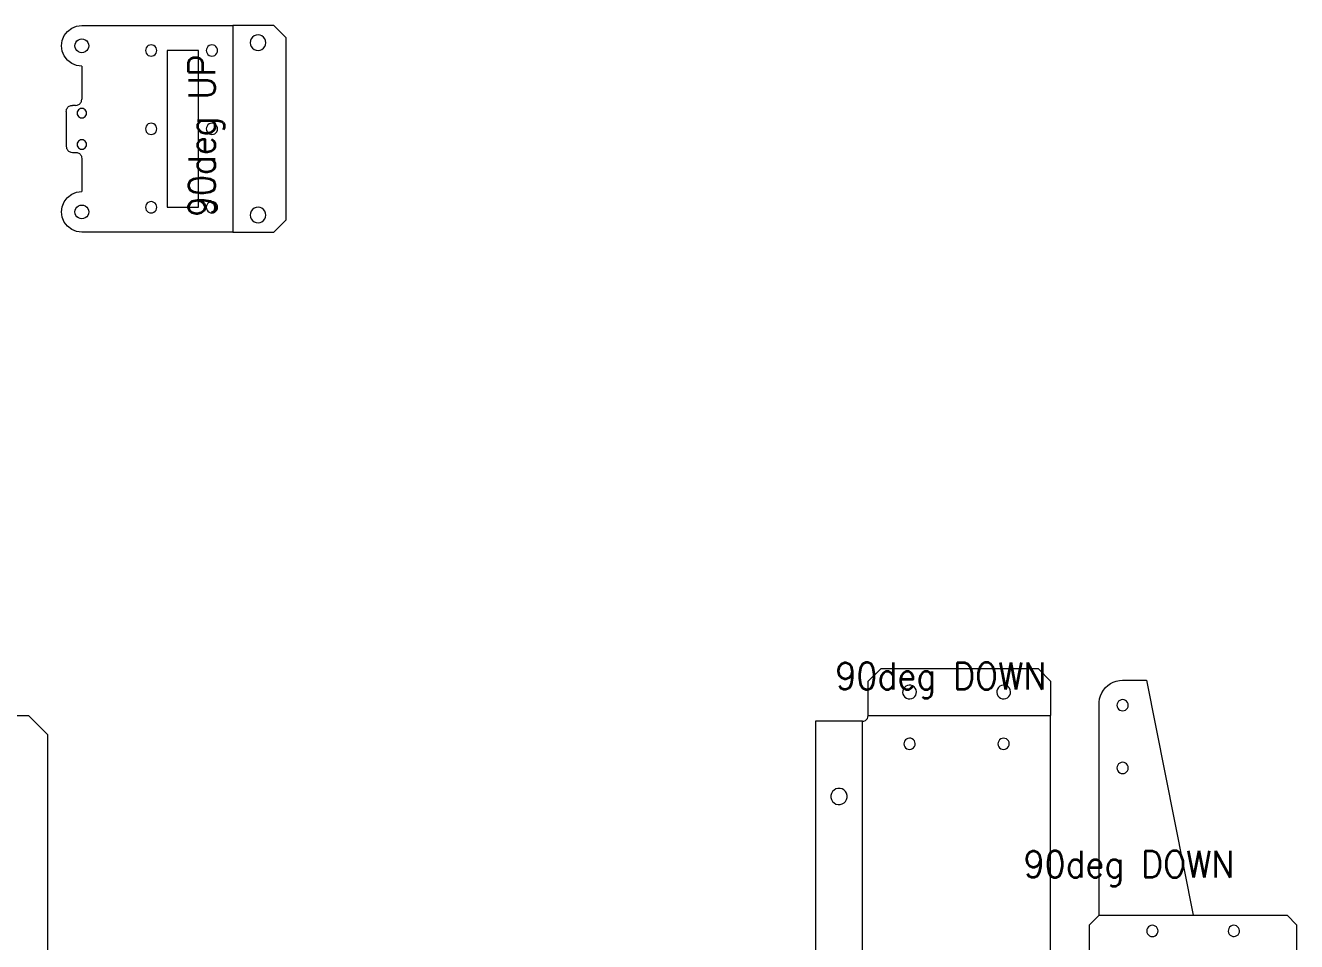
# Model space of a CAD drawing. Extents: x -379 to 887, y -729 to 302.
# Drawn here: x 358 to 763.4, y 2.9 to 295.2 of the extents above; entities that cross this region are included whole.
import ezdxf

# ---------------------------------------------------------------- set-up
doc = ezdxf.new("R2010")
doc.units = 0
doc.layers.get('0').update_dxf_attribs({"linetype": 'CONTINUOUS', "lineweight": 25, "true_color": 0xffffff})
doc.layers.add('Layer0', color=7, linetype='BYLAYER', lineweight=5)
doc.styles.add('textstyle0', font='')
doc.styles.add('textstyle13', font='')
doc.styles.add('textstyle14', font='')
doc.styles.get('textstyle0').set_extended_font_data('Standard')
doc.styles.get('textstyle13').set_extended_font_data('Standard')
doc.styles.get('textstyle14').set_extended_font_data('Standard')

msp = doc.modelspace()

# ---------------------------------------------------------------- linework, layer by layer
at = {"layer": 'Layer0'}
for p, q in [((370.37, 291.92), (371.4, 293.27)), ((371.4, 293.27), (372.75, 294.3)), ((372.75, 294.3), (374.32, 294.95)), ((374.32, 294.95), (376, 295.17)), ((376, 295.17), (376.2, 295.15)), ((376.2, 295.17), (424.2, 295.17)), ((376.2, 295.15), (376.2, 295.17)), ((437.2, 295.17), (424.2, 295.17)), ((431.55, 292.09), (430.95, 291.84)), ((432.2, 292.17), (431.55, 292.09)), ((432.85, 292.09), (432.2, 292.17)), ((433.45, 291.84), (432.85, 292.09)), ((437.2, 295.17), (441.2, 291.17)), ((369.5, 288.67), (369.72, 290.35)), ((369.72, 286.99), (369.5, 288.67)), ((369.72, 290.35), (370.37, 291.92)), ((373.8, 288.67), (373.87, 289.24)), ((373.87, 288.1), (373.8, 288.67)), ((373.87, 289.24), (374.09, 289.77)), ((374.09, 287.57), (373.87, 288.1)), ((374.09, 289.77), (374.44, 290.23)), ((374.44, 290.23), (374.9, 290.58)), ((374.9, 290.58), (375.43, 290.8)), ((375.43, 290.8), (376, 290.87)), ((376, 290.87), (376.57, 290.8)), ((376.57, 290.8), (377.1, 290.58)), ((377.1, 290.58), (377.55, 290.23)), ((377.55, 290.23), (377.9, 289.77)), ((377.9, 289.77), (378.12, 289.24)), ((378.12, 288.1), (377.9, 287.57)), ((378.12, 289.24), (378.2, 288.67)), ((378.2, 288.67), (378.12, 288.1)), ((396.54, 288.07), (396.36, 287.64)), ((396.83, 288.45), (396.54, 288.07)), ((397.2, 288.73), (396.83, 288.45)), ((397.63, 288.91), (397.2, 288.73)), ((398.1, 288.97), (397.63, 288.91)), ((398.57, 288.91), (398.1, 288.97)), ((399, 288.73), (398.57, 288.91)), ((399.37, 288.45), (399, 288.73)), ((399.66, 288.07), (399.37, 288.45)), ((399.84, 287.64), (399.66, 288.07)), ((415.94, 288.07), (415.76, 287.64)), ((416.23, 288.44), (415.94, 288.07)), ((416.6, 288.73), (416.23, 288.44)), ((417.03, 288.91), (416.6, 288.73)), ((417.5, 288.97), (417.03, 288.91)), ((417.97, 288.91), (417.5, 288.97)), ((418.4, 288.73), (417.97, 288.91)), ((418.77, 288.44), (418.4, 288.73)), ((419.06, 288.07), (418.77, 288.44)), ((419.24, 287.64), (419.06, 288.07)), ((429.79, 290.32), (429.7, 289.67)), ((429.7, 289.67), (429.79, 289.02)), ((430.03, 290.92), (429.79, 290.32)), ((429.79, 289.02), (430.03, 288.42)), ((430.43, 291.44), (430.03, 290.92)), ((430.03, 288.42), (430.43, 287.9)), ((430.95, 291.84), (430.43, 291.44)), ((430.43, 287.9), (430.95, 287.51)), ((433.97, 291.44), (433.45, 291.84)), ((433.45, 287.51), (433.97, 287.9)), ((434.37, 290.92), (433.97, 291.44)), ((433.97, 287.9), (434.37, 288.42)), ((434.61, 290.32), (434.37, 290.92)), ((434.37, 288.42), (434.61, 289.02)), ((434.7, 289.67), (434.61, 290.32)), ((434.61, 289.02), (434.7, 289.67)), ((441.2, 233.17), (441.2, 291.17)), ((370.37, 285.42), (369.72, 286.99)), ((371.4, 284.08), (370.37, 285.42)), ((371.48, 284.02), (371.4, 284.08)), ((372.75, 283.04), (371.48, 284.02)), ((374.44, 287.12), (374.09, 287.57)), ((374.9, 286.77), (374.44, 287.12)), ((375.43, 286.55), (374.9, 286.77)), ((376, 286.47), (375.43, 286.55)), ((376.57, 286.55), (376, 286.47)), ((377.1, 286.77), (376.57, 286.55)), ((377.55, 287.12), (377.1, 286.77)), ((377.9, 287.57), (377.55, 287.12)), ((396.36, 287.64), (396.3, 287.17)), ((396.3, 287.17), (396.36, 286.71)), ((396.36, 286.71), (396.54, 286.27)), ((396.54, 286.27), (396.83, 285.9)), ((396.83, 285.9), (397.2, 285.61)), ((397.2, 285.61), (397.63, 285.43)), ((397.63, 285.43), (398.1, 285.37)), ((398.1, 285.37), (398.57, 285.43)), ((398.57, 285.43), (399, 285.61)), ((399, 285.61), (399.37, 285.9)), ((399.37, 285.9), (399.66, 286.27)), ((399.66, 286.27), (399.84, 286.71)), ((399.9, 287.17), (399.84, 287.64)), ((399.84, 286.71), (399.9, 287.17)), ((413.2, 287.17), (403.2, 287.17)), ((403.2, 287.17), (403.2, 237.17)), ((413.2, 237.17), (413.2, 287.17)), ((415.76, 287.64), (415.7, 287.17)), ((415.7, 287.17), (415.76, 286.71)), ((415.76, 286.71), (415.94, 286.27)), ((415.94, 286.27), (416.23, 285.9)), ((416.23, 285.9), (416.6, 285.61)), ((416.6, 285.61), (417.03, 285.43)), ((417.03, 285.43), (417.5, 285.37)), ((417.5, 285.37), (417.97, 285.43)), ((417.97, 285.43), (418.4, 285.61)), ((418.4, 285.61), (418.77, 285.9)), ((418.77, 285.9), (419.06, 286.27)), ((419.06, 286.27), (419.24, 286.71)), ((419.3, 287.17), (419.24, 287.64)), ((419.24, 286.71), (419.3, 287.17)), ((430.95, 287.51), (431.55, 287.26)), ((431.55, 287.26), (432.2, 287.17)), ((432.2, 287.17), (432.85, 287.26)), ((432.85, 287.26), (433.45, 287.51)), ((374.32, 282.39), (372.75, 283.04)), ((376, 282.17), (374.32, 282.39)), ((376, 282.17), (376, 271.67)), ((375.93, 271.15), (376, 271.67)), ((371, 267.67), (371.07, 268.19)), ((371, 267.67), (371, 256.67)), ((371.07, 268.19), (371.15, 268.44)), ((371.15, 268.44), (371.27, 268.67)), ((371.27, 268.67), (371.41, 268.89)), ((371.41, 268.89), (371.58, 269.09)), ((371.58, 269.09), (371.78, 269.26)), ((371.78, 269.26), (372, 269.4)), ((372, 269.4), (372.23, 269.52)), ((372.23, 269.52), (372.48, 269.6)), ((372.48, 269.6), (373, 269.67)), ((374, 269.67), (373, 269.67)), ((374, 269.67), (374.52, 269.74)), ((374.52, 269.74), (374.76, 269.82)), ((374.7, 267.92), (374.55, 267.56)), ((374.94, 268.23), (374.7, 267.92)), ((374.76, 269.82), (375, 269.94)), ((375.25, 268.47), (374.94, 268.23)), ((375, 269.94), (375.22, 270.09)), ((375.22, 270.09), (375.41, 270.26)), ((375.61, 268.62), (375.25, 268.47)), ((375.41, 270.26), (375.58, 270.45)), ((375.58, 270.45), (375.73, 270.67)), ((376, 268.67), (375.61, 268.62)), ((375.73, 270.67), (375.85, 270.91)), ((375.85, 270.91), (375.93, 271.15)), ((376.39, 268.62), (376, 268.67)), ((376.75, 268.47), (376.39, 268.62)), ((377.06, 268.23), (376.75, 268.47)), ((377.3, 267.92), (377.06, 268.23)), ((377.45, 267.56), (377.3, 267.92)), ((374.55, 267.56), (374.5, 267.17)), ((374.5, 267.17), (374.55, 266.78)), ((374.55, 266.78), (374.7, 266.42)), ((374.7, 266.42), (374.94, 266.11)), ((374.94, 266.11), (375.25, 265.87)), ((375.25, 265.87), (375.61, 265.72)), ((375.61, 265.72), (376, 265.67)), ((376, 265.67), (376.39, 265.72)), ((376.39, 265.72), (376.75, 265.87)), ((376.75, 265.87), (377.06, 266.11)), ((377.06, 266.11), (377.3, 266.42)), ((377.3, 266.42), (377.45, 266.78)), ((377.5, 267.17), (377.45, 267.56)), ((377.45, 266.78), (377.5, 267.17)), ((397.2, 263.73), (396.83, 263.45)), ((397.63, 263.91), (397.2, 263.73)), ((398.1, 263.97), (397.63, 263.91)), ((398.57, 263.91), (398.1, 263.97)), ((399, 263.73), (398.57, 263.91)), ((399.37, 263.45), (399, 263.73)), ((416.6, 263.73), (416.23, 263.45)), ((417.03, 263.91), (416.6, 263.73)), ((417.5, 263.97), (417.03, 263.91)), ((417.97, 263.91), (417.5, 263.97)), ((418.4, 263.73), (417.97, 263.91)), ((418.77, 263.45), (418.4, 263.73)), ((396.36, 262.64), (396.3, 262.17)), ((396.3, 262.17), (396.36, 261.71)), ((396.54, 263.07), (396.36, 262.64)), ((396.36, 261.71), (396.54, 261.27)), ((396.83, 263.45), (396.54, 263.07)), ((396.54, 261.27), (396.83, 260.9)), ((396.83, 260.9), (397.2, 260.61)), ((397.2, 260.61), (397.63, 260.43)), ((397.63, 260.43), (398.1, 260.37)), ((398.1, 260.37), (398.57, 260.43)), ((398.57, 260.43), (399, 260.61)), ((399, 260.61), (399.37, 260.9)), ((399.66, 263.07), (399.37, 263.45)), ((399.37, 260.9), (399.66, 261.27)), ((399.84, 262.64), (399.66, 263.07)), ((399.66, 261.27), (399.84, 261.71)), ((399.9, 262.17), (399.84, 262.64)), ((399.84, 261.71), (399.9, 262.17)), ((415.76, 262.64), (415.7, 262.17)), ((415.7, 262.17), (415.76, 261.71)), ((415.94, 263.07), (415.76, 262.64)), ((415.76, 261.71), (415.94, 261.27)), ((416.23, 263.45), (415.94, 263.07)), ((415.94, 261.27), (416.23, 260.9)), ((416.23, 260.9), (416.6, 260.61)), ((416.6, 260.61), (417.03, 260.43)), ((417.03, 260.43), (417.5, 260.37)), ((417.5, 260.37), (417.97, 260.43)), ((417.97, 260.43), (418.4, 260.61)), ((418.4, 260.61), (418.77, 260.9)), ((419.06, 263.07), (418.77, 263.45)), ((418.77, 260.9), (419.06, 261.27)), ((419.24, 262.64), (419.06, 263.07)), ((419.06, 261.27), (419.24, 261.71)), ((419.3, 262.17), (419.24, 262.64)), ((419.24, 261.71), (419.3, 262.17)), ((371, 256.67), (371.07, 256.15)), ((371.07, 256.15), (371.15, 255.91)), ((371.15, 255.91), (371.27, 255.67)), ((371.27, 255.67), (371.41, 255.45)), ((371.41, 255.45), (371.58, 255.26)), ((374.55, 257.56), (374.5, 257.17)), ((374.5, 257.17), (374.55, 256.78)), ((374.7, 257.92), (374.55, 257.56)), ((374.55, 256.78), (374.7, 256.42)), ((374.94, 258.23), (374.7, 257.92)), ((374.7, 256.42), (374.94, 256.11)), ((375.25, 258.47), (374.94, 258.23)), ((374.94, 256.11), (375.25, 255.87)), ((375.61, 258.62), (375.25, 258.47)), ((375.25, 255.87), (375.61, 255.72)), ((376, 258.67), (375.61, 258.62)), ((375.61, 255.72), (376, 255.67)), ((376.39, 258.62), (376, 258.67)), ((376, 255.67), (376.39, 255.72)), ((376.75, 258.47), (376.39, 258.62)), ((376.39, 255.72), (376.75, 255.87)), ((377.06, 258.23), (376.75, 258.47)), ((376.75, 255.87), (377.06, 256.11)), ((377.3, 257.92), (377.06, 258.23)), ((377.06, 256.11), (377.3, 256.42)), ((377.45, 257.56), (377.3, 257.92)), ((377.3, 256.42), (377.45, 256.78)), ((377.5, 257.17), (377.45, 257.56)), ((377.45, 256.78), (377.5, 257.17)), ((371.58, 255.26), (371.78, 255.09)), ((371.78, 255.09), (372, 254.94)), ((372, 254.94), (372.23, 254.82)), ((372.23, 254.82), (372.48, 254.74)), ((372.48, 254.74), (373, 254.67)), ((373, 254.67), (374, 254.67)), ((374, 254.67), (374.52, 254.6)), ((374.52, 254.6), (374.76, 254.52)), ((374.76, 254.52), (375, 254.4)), ((375, 254.4), (375.22, 254.26)), ((375.22, 254.26), (375.41, 254.09)), ((375.41, 254.09), (375.58, 253.89)), ((375.58, 253.89), (375.73, 253.67)), ((375.73, 253.67), (375.85, 253.44)), ((375.85, 253.44), (375.93, 253.19)), ((375.93, 253.19), (376, 252.67)), ((376, 252.67), (376, 242.17)), ((370.37, 238.92), (371.29, 240.12)), ((371.29, 240.12), (371.4, 240.27)), ((371.4, 240.27), (372.75, 241.3)), ((372.75, 241.3), (374.32, 241.95)), ((374.32, 241.95), (376, 242.17)), ((369.5, 235.67), (369.72, 237.35)), ((369.72, 233.99), (369.5, 235.67)), ((369.72, 237.35), (370.37, 238.92)), ((373.8, 235.67), (373.87, 236.24)), ((373.87, 235.1), (373.8, 235.67)), ((373.87, 236.24), (374.09, 236.77)), ((374.09, 236.77), (374.44, 237.23)), ((374.44, 237.23), (374.9, 237.58)), ((374.9, 237.58), (375.43, 237.8)), ((375.43, 237.8), (376, 237.87)), ((376, 237.87), (376.57, 237.8)), ((376.57, 237.8), (377.1, 237.58)), ((377.1, 237.58), (377.55, 237.23)), ((377.55, 237.23), (377.9, 236.77)), ((377.9, 236.77), (378.12, 236.24)), ((378.12, 236.24), (378.2, 235.67)), ((378.2, 235.67), (378.12, 235.1)), ((396.36, 237.64), (396.3, 237.17)), ((396.3, 237.17), (396.36, 236.71)), ((396.54, 238.07), (396.36, 237.64)), ((396.36, 236.71), (396.54, 236.27)), ((396.83, 238.45), (396.54, 238.07)), ((396.54, 236.27), (396.83, 235.9)), ((397.2, 238.73), (396.83, 238.45)), ((396.83, 235.9), (397.2, 235.61)), ((397.63, 238.91), (397.2, 238.73)), ((397.2, 235.61), (397.63, 235.43)), ((398.1, 238.97), (397.63, 238.91)), ((397.63, 235.43), (398.1, 235.37)), ((398.57, 238.91), (398.1, 238.97)), ((398.1, 235.37), (398.57, 235.43)), ((399, 238.73), (398.57, 238.91)), ((398.57, 235.43), (399, 235.61)), ((399.37, 238.45), (399, 238.73)), ((399, 235.61), (399.37, 235.9)), ((399.66, 238.07), (399.37, 238.45)), ((399.37, 235.9), (399.66, 236.27)), ((399.84, 237.64), (399.66, 238.07)), ((399.66, 236.27), (399.84, 236.71)), ((399.9, 237.17), (399.84, 237.64)), ((399.84, 236.71), (399.9, 237.17)), ((403.2, 237.17), (413.2, 237.17)), ((415.76, 237.64), (415.7, 237.17)), ((415.7, 237.17), (415.76, 236.71)), ((415.94, 238.07), (415.76, 237.64)), ((415.76, 236.71), (415.94, 236.27)), ((416.23, 238.45), (415.94, 238.07)), ((415.94, 236.27), (416.23, 235.9)), ((416.6, 238.73), (416.23, 238.45)), ((416.23, 235.9), (416.6, 235.61)), ((417.03, 238.91), (416.6, 238.73)), ((416.6, 235.61), (417.03, 235.43)), ((417.5, 238.97), (417.03, 238.91)), ((417.03, 235.43), (417.5, 235.37)), ((417.97, 238.91), (417.5, 238.97)), ((417.5, 235.37), (417.97, 235.43)), ((418.4, 238.73), (417.97, 238.91)), ((417.97, 235.43), (418.4, 235.61)), ((418.77, 238.45), (418.4, 238.73)), ((418.4, 235.61), (418.77, 235.9)), ((419.06, 238.07), (418.77, 238.45)), ((418.77, 235.9), (419.06, 236.27)), ((419.24, 237.64), (419.06, 238.07)), ((419.06, 236.27), (419.24, 236.71)), ((419.3, 237.17), (419.24, 237.64)), ((419.24, 236.71), (419.3, 237.17)), ((429.79, 235.32), (429.7, 234.67)), ((430.03, 235.92), (429.79, 235.32)), ((430.43, 236.44), (430.03, 235.92)), ((430.95, 236.84), (430.43, 236.44)), ((431.55, 237.09), (430.95, 236.84)), ((432.2, 237.17), (431.55, 237.09)), ((432.85, 237.09), (432.2, 237.17)), ((433.45, 236.84), (432.85, 237.09)), ((433.97, 236.44), (433.45, 236.84)), ((434.37, 235.92), (433.97, 236.44)), ((434.61, 235.32), (434.37, 235.92)), ((434.7, 234.67), (434.61, 235.32)), ((370.37, 232.42), (369.72, 233.99)), ((371.4, 231.08), (370.37, 232.42)), ((374.09, 234.57), (373.87, 235.1)), ((374.44, 234.12), (374.09, 234.57)), ((374.9, 233.77), (374.44, 234.12)), ((375.43, 233.55), (374.9, 233.77)), ((376, 233.47), (375.43, 233.55)), ((376.57, 233.55), (376, 233.47)), ((377.1, 233.77), (376.57, 233.55)), ((377.55, 234.12), (377.1, 233.77)), ((377.9, 234.57), (377.55, 234.12)), ((378.12, 235.1), (377.9, 234.57)), ((429.7, 234.67), (429.79, 234.03)), ((429.79, 234.03), (430.03, 233.42)), ((430.03, 233.42), (430.43, 232.9)), ((430.43, 232.9), (430.95, 232.51)), ((430.95, 232.51), (431.55, 232.26)), ((431.55, 232.26), (432.2, 232.17)), ((432.2, 232.17), (432.85, 232.26)), ((432.85, 232.26), (433.45, 232.51)), ((433.45, 232.51), (433.97, 232.9)), ((433.97, 232.9), (434.37, 233.42)), ((434.37, 233.42), (434.61, 234.03)), ((434.61, 234.03), (434.7, 234.67)), ((437.2, 229.17), (441.2, 233.17)), ((372.75, 230.04), (371.4, 231.08)), ((374.32, 229.39), (372.75, 230.04)), ((376, 229.17), (374.32, 229.39)), ((376.2, 229.2), (376, 229.17)), ((376.2, 229.17), (376.2, 229.2)), ((424.2, 229.17), (376.2, 229.17)), ((424.2, 229.17), (437.2, 229.17)), ((631, 90), (626.8, 86)), ((631, 90), (681, 90)), ((681, 90), (685, 86)), ((626.8, 75), (626.8, 86)), ((685, 86), (685, 75)), ((703.22, 84.63), (704.05, 85.22)), ((704.05, 85.22), (704.96, 85.69)), ((704.96, 85.69), (705.93, 86.03)), ((705.93, 86.03), (706.93, 86.24)), ((706.93, 86.24), (707.95, 86.3)), ((707.95, 86.3), (715.55, 86.3)), ((715.55, 86.3), (730.45, 11.3)), ((637.84, 82.94), (637.8, 82.37)), ((637.8, 82.37), (637.91, 81.8)), ((638.03, 83.48), (637.84, 82.94)), ((637.91, 81.8), (638.16, 81.29)), ((638.35, 83.96), (638.03, 83.48)), ((638.16, 81.29), (638.54, 80.85)), ((638.79, 84.34), (638.35, 83.96)), ((639.3, 84.59), (638.79, 84.34)), ((639.87, 84.7), (639.3, 84.59)), ((640.44, 84.66), (639.87, 84.7)), ((640.98, 84.47), (640.44, 84.66)), ((641.46, 84.15), (640.98, 84.47)), ((641.84, 83.71), (641.46, 84.15)), ((641.65, 81.04), (641.97, 81.52)), ((642.09, 83.2), (641.84, 83.71)), ((641.97, 81.52), (642.16, 82.06)), ((642.2, 82.63), (642.09, 83.2)), ((642.16, 82.06), (642.2, 82.63)), ((667.84, 82.94), (667.8, 82.37)), ((667.8, 82.37), (667.91, 81.8)), ((668.03, 83.48), (667.84, 82.94)), ((667.91, 81.8), (668.16, 81.29)), ((668.35, 83.96), (668.03, 83.48)), ((668.16, 81.29), (668.54, 80.85)), ((668.79, 84.34), (668.35, 83.96)), ((669.3, 84.59), (668.79, 84.34)), ((669.87, 84.7), (669.3, 84.59)), ((670.44, 84.66), (669.87, 84.7)), ((670.98, 84.47), (670.44, 84.66)), ((671.46, 84.15), (670.98, 84.47)), ((671.84, 83.71), (671.46, 84.15)), ((671.65, 81.04), (671.97, 81.52)), ((672.09, 83.2), (671.84, 83.71)), ((671.97, 81.52), (672.16, 82.06)), ((672.2, 82.63), (672.09, 83.2)), ((672.16, 82.06), (672.2, 82.63)), ((700.6, 80.34), (700.88, 81.33)), ((700.88, 81.33), (701.29, 82.26)), ((701.29, 82.26), (701.82, 83.14)), ((701.82, 83.14), (702.47, 83.93)), ((702.47, 83.93), (703.22, 84.63)), ((638.54, 80.85), (639.02, 80.53)), ((639.02, 80.53), (639.56, 80.34)), ((639.56, 80.34), (640.13, 80.3)), ((640.13, 80.3), (640.7, 80.41)), ((640.7, 80.41), (641.21, 80.66)), ((641.21, 80.66), (641.65, 81.04)), ((668.54, 80.85), (669.02, 80.53)), ((669.02, 80.53), (669.56, 80.34)), ((669.56, 80.34), (670.13, 80.3)), ((670.13, 80.3), (670.7, 80.41)), ((670.7, 80.41), (671.21, 80.66)), ((671.21, 80.66), (671.65, 81.04)), ((700.45, 79.33), (700.6, 80.34)), ((700.45, 78.3), (700.45, 79.33)), ((700.45, 11.3), (700.45, 78.3)), ((706.21, 78.77), (706.15, 78.3)), ((706.15, 78.3), (706.21, 77.84)), ((706.39, 79.2), (706.21, 78.77)), ((706.21, 77.84), (706.39, 77.4)), ((706.68, 79.58), (706.39, 79.2)), ((706.39, 77.4), (706.68, 77.03)), ((707.05, 79.86), (706.68, 79.58)), ((707.48, 80.04), (707.05, 79.86)), ((707.95, 80.1), (707.48, 80.04)), ((708.42, 80.04), (707.95, 80.1)), ((708.85, 79.86), (708.42, 80.04)), ((709.22, 79.58), (708.85, 79.86)), ((709.51, 79.2), (709.22, 79.58)), ((709.22, 77.03), (709.51, 77.4)), ((709.69, 78.77), (709.51, 79.2)), ((709.51, 77.4), (709.69, 77.84)), ((709.75, 78.3), (709.69, 78.77)), ((709.69, 77.84), (709.75, 78.3)), ((336.8, 75), (359, 75)), ((359, 75), (365, 69)), ((610, 73.2), (610.13, -192.04)), ((625, 73.2), (610, 73.2)), ((625, 73.2), (625.47, 73.26)), ((625, 69), (625, 73.2)), ((625.47, 73.26), (625.9, 73.44)), ((625.9, 73.44), (626.27, 73.73)), ((626.27, 73.73), (626.56, 74.1)), ((626.56, 74.1), (626.74, 74.53)), ((626.74, 74.53), (626.8, 75)), ((685, -265), (685, 75)), ((706.68, 77.03), (707.05, 76.75)), ((707.05, 76.75), (707.48, 76.57)), ((707.48, 76.57), (707.95, 76.5)), ((707.95, 76.5), (708.42, 76.57)), ((708.42, 76.57), (708.85, 76.75)), ((708.85, 76.75), (709.22, 77.03)), ((365, 69), (365, -190)), ((638.25, 66.42), (638.2, 65.95)), ((638.2, 65.95), (638.27, 65.49)), ((638.42, 66.86), (638.25, 66.42)), ((638.27, 65.49), (638.47, 65.06)), ((638.69, 67.24), (638.42, 66.86)), ((638.47, 65.06), (638.76, 64.69)), ((639.06, 67.53), (638.69, 67.24)), ((639.49, 67.73), (639.06, 67.53)), ((639.95, 67.8), (639.49, 67.73)), ((640.42, 67.75), (639.95, 67.8)), ((640.86, 67.58), (640.42, 67.75)), ((641.24, 67.31), (640.86, 67.58)), ((641.53, 66.94), (641.24, 67.31)), ((641.31, 64.76), (641.58, 65.14)), ((641.73, 66.51), (641.53, 66.94)), ((641.58, 65.14), (641.75, 65.58)), ((641.8, 66.05), (641.73, 66.51)), ((641.75, 65.58), (641.8, 66.05)), ((668.26, 66.44), (668.2, 65.98)), ((668.2, 65.98), (668.27, 65.51)), ((668.43, 66.88), (668.26, 66.44)), ((668.27, 65.51), (668.45, 65.08)), ((668.71, 67.26), (668.43, 66.88)), ((668.45, 65.08), (668.74, 64.71)), ((669.08, 67.55), (668.71, 67.26)), ((669.51, 67.73), (669.08, 67.55)), ((669.98, 67.8), (669.51, 67.73)), ((670.44, 67.74), (669.98, 67.8)), ((670.88, 67.57), (670.44, 67.74)), ((671.26, 67.29), (670.88, 67.57)), ((671.55, 66.92), (671.26, 67.29)), ((671.29, 64.74), (671.57, 65.12)), ((671.73, 66.49), (671.55, 66.92)), ((671.57, 65.12), (671.74, 65.56)), ((671.8, 66.02), (671.73, 66.49)), ((671.74, 65.56), (671.8, 66.02)), ((638.76, 64.69), (639.14, 64.42)), ((639.14, 64.42), (639.58, 64.25)), ((639.58, 64.25), (640.05, 64.2)), ((640.05, 64.2), (640.51, 64.27)), ((640.51, 64.27), (640.94, 64.47)), ((640.94, 64.47), (641.31, 64.76)), ((668.74, 64.71), (669.12, 64.43)), ((669.12, 64.43), (669.56, 64.26)), ((669.56, 64.26), (670.02, 64.2)), ((670.02, 64.2), (670.49, 64.27)), ((670.49, 64.27), (670.92, 64.45)), ((670.92, 64.45), (671.29, 64.74)), ((706.21, 58.77), (706.15, 58.3)), ((706.15, 58.3), (706.21, 57.84)), ((706.39, 59.2), (706.21, 58.77)), ((706.21, 57.84), (706.39, 57.4)), ((706.68, 59.58), (706.39, 59.2)), ((706.39, 57.4), (706.68, 57.03)), ((707.05, 59.86), (706.68, 59.58)), ((706.68, 57.03), (707.05, 56.75)), ((707.48, 60.04), (707.05, 59.86)), ((707.95, 60.1), (707.48, 60.04)), ((708.42, 60.04), (707.95, 60.1)), ((708.85, 59.86), (708.42, 60.04)), ((709.22, 59.58), (708.85, 59.86)), ((708.85, 56.75), (709.22, 57.03)), ((709.51, 59.2), (709.22, 59.58)), ((709.22, 57.03), (709.51, 57.4)), ((709.69, 58.77), (709.51, 59.2)), ((709.51, 57.4), (709.69, 57.84)), ((709.75, 58.3), (709.69, 58.77)), ((709.69, 57.84), (709.75, 58.3)), ((707.05, 56.75), (707.48, 56.57)), ((707.48, 56.57), (707.95, 56.5)), ((707.95, 56.5), (708.42, 56.57)), ((708.42, 56.57), (708.85, 56.75)), ((615.11, 50.18), (614.94, 49.53)), ((614.94, 49.53), (614.94, 48.85)), ((614.94, 48.85), (615.12, 48.19)), ((615.45, 50.77), (615.11, 50.18)), ((615.93, 51.26), (615.45, 50.77)), ((616.51, 51.6), (615.93, 51.26)), ((617.17, 51.78), (616.51, 51.6)), ((617.85, 51.78), (617.17, 51.78)), ((618.5, 51.61), (617.85, 51.78)), ((619.09, 51.27), (618.5, 51.61)), ((619.57, 50.79), (619.09, 51.27)), ((619.92, 50.21), (619.57, 50.79)), ((620.1, 49.55), (619.92, 50.21)), ((619.93, 48.22), (620.1, 48.87)), ((620.1, 48.87), (620.1, 49.55)), ((615.12, 48.19), (615.46, 47.61)), ((615.46, 47.61), (615.95, 47.13)), ((615.95, 47.13), (616.54, 46.79)), ((616.54, 46.79), (617.19, 46.62)), ((617.19, 46.62), (617.87, 46.62)), ((617.87, 46.62), (618.53, 46.8)), ((618.53, 46.8), (619.11, 47.14)), ((619.11, 47.14), (619.59, 47.63)), ((619.59, 47.63), (619.93, 48.22)), ((697.45, 8.3), (700.45, 11.3)), ((697.45, -58.64), (697.45, 8.3)), ((730.45, 11.3), (760.45, 11.3)), ((763.45, 8.3), (760.45, 11.3)), ((763.45, 8.3), (763.45, -175.7)), ((715.71, 6.77), (715.65, 6.3)), ((715.65, 6.3), (715.71, 5.84)), ((715.89, 7.2), (715.71, 6.77)), ((715.71, 5.84), (715.89, 5.4)), ((716.18, 7.58), (715.89, 7.2)), ((715.89, 5.4), (716.18, 5.03)), ((716.55, 7.86), (716.18, 7.58)), ((716.18, 5.03), (716.55, 4.75)), ((716.98, 8.04), (716.55, 7.86)), ((716.55, 4.75), (716.98, 4.57)), ((717.45, 8.1), (716.98, 8.04)), ((716.98, 4.57), (717.45, 4.5)), ((717.92, 8.04), (717.45, 8.1)), ((717.45, 4.5), (717.92, 4.57)), ((718.35, 7.86), (717.92, 8.04)), ((717.92, 4.57), (718.35, 4.75)), ((718.72, 7.58), (718.35, 7.86)), ((718.35, 4.75), (718.72, 5.03)), ((719.01, 7.2), (718.72, 7.58)), ((718.72, 5.03), (719.01, 5.4)), ((719.19, 6.77), (719.01, 7.2)), ((719.01, 5.4), (719.19, 5.84)), ((719.25, 6.3), (719.19, 6.77)), ((719.19, 5.84), (719.25, 6.3)), ((741.69, 6.67), (741.65, 6.2)), ((741.65, 6.2), (741.74, 5.74)), ((741.84, 7.11), (741.69, 6.67)), ((741.74, 5.74), (741.95, 5.31)), ((742.1, 7.5), (741.84, 7.11)), ((741.95, 5.31), (742.26, 4.96)), ((742.46, 7.81), (742.1, 7.5)), ((742.26, 4.96), (742.64, 4.7)), ((742.88, 8.01), (742.46, 7.81)), ((742.64, 4.7), (743.09, 4.54)), ((743.34, 8.1), (742.88, 8.01)), ((743.09, 4.54), (743.56, 4.51)), ((743.81, 8.07), (743.34, 8.1)), ((743.56, 4.51), (744.02, 4.6)), ((744.26, 7.91), (743.81, 8.07)), ((744.02, 4.6), (744.44, 4.8)), ((744.64, 7.65), (744.26, 7.91)), ((744.44, 4.8), (744.8, 5.11)), ((744.95, 7.3), (744.64, 7.65)), ((744.8, 5.11), (745.06, 5.5)), ((745.16, 6.87), (744.95, 7.3)), ((745.06, 5.5), (745.21, 5.94)), ((745.25, 6.41), (745.16, 6.87)), ((745.21, 5.94), (745.25, 6.41))]:
    msp.add_line(p, q, dxfattribs=at)
at = {"layer": 'Layer0', "color": 2, "true_color": 0xffff00}
for p, q in [((424.2, 295.17), (424.2, 229.17)), ((626.8, 75), (685, 75)), ((625, -190), (625, 69)), ((700.45, 11.3), (730.45, 11.3))]:
    msp.add_line(p, q, dxfattribs=at)

# ---------------------------------------------------------------- texts
at = {"insert": (410, 260), "char_height": 20, "attachment_point": 2, "rotation": 90, "style": 'textstyle0'}
msp.add_mtext('\\FStandard|c0;\\H8.57143;90deg UP', dxfattribs=at)
at = {"char_height": 20, "attachment_point": 2}
for insert, style in [((650, 91.89), 'textstyle14'), ((710, 31.89), 'textstyle13')]:
    msp.add_mtext('\\H8.57143;90deg DOWN\\P', dxfattribs=dict(at, insert=insert, style=style))

doc.saveas('drawing.dxf')
